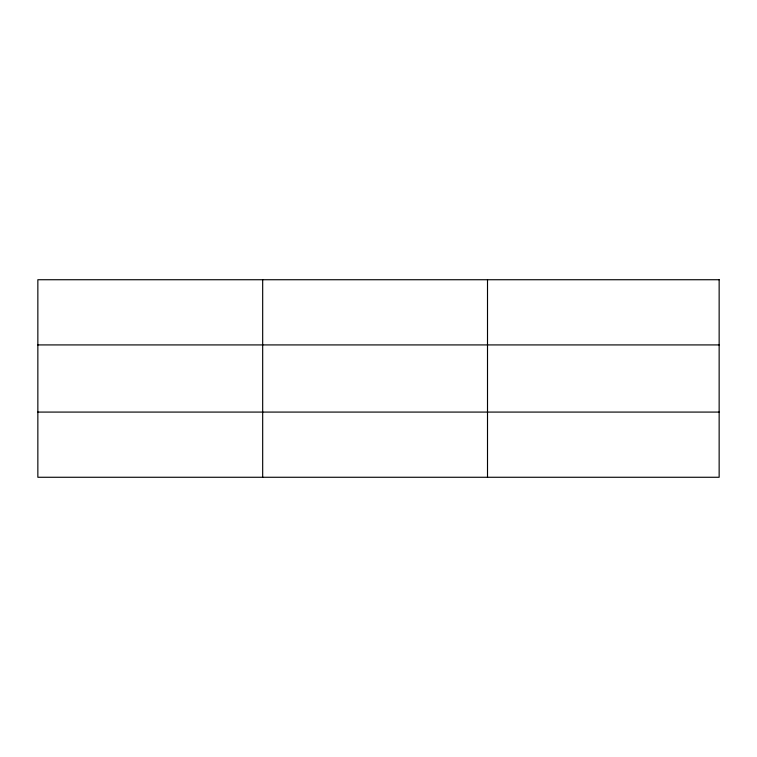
<?xml version="1.0" encoding="UTF-8"?>
<svg xmlns="http://www.w3.org/2000/svg" width="757" height="757" viewBox="0 0 757 757"><rect width="100%" height="100%" fill="white"/><g stroke="black" fill="none" stroke-linecap="round" stroke-linejoin="round"><path stroke-width="1.14" d="M262.679 477.27L262.679 279.73M487.508 477.27L487.508 279.73M37.85 344.918L719.15 344.918M37.85 412.082L719.15 412.082M719.15 279.73L719.15 477.27L37.85 477.27L37.85 279.73L719.15 279.73"/></g></svg>
